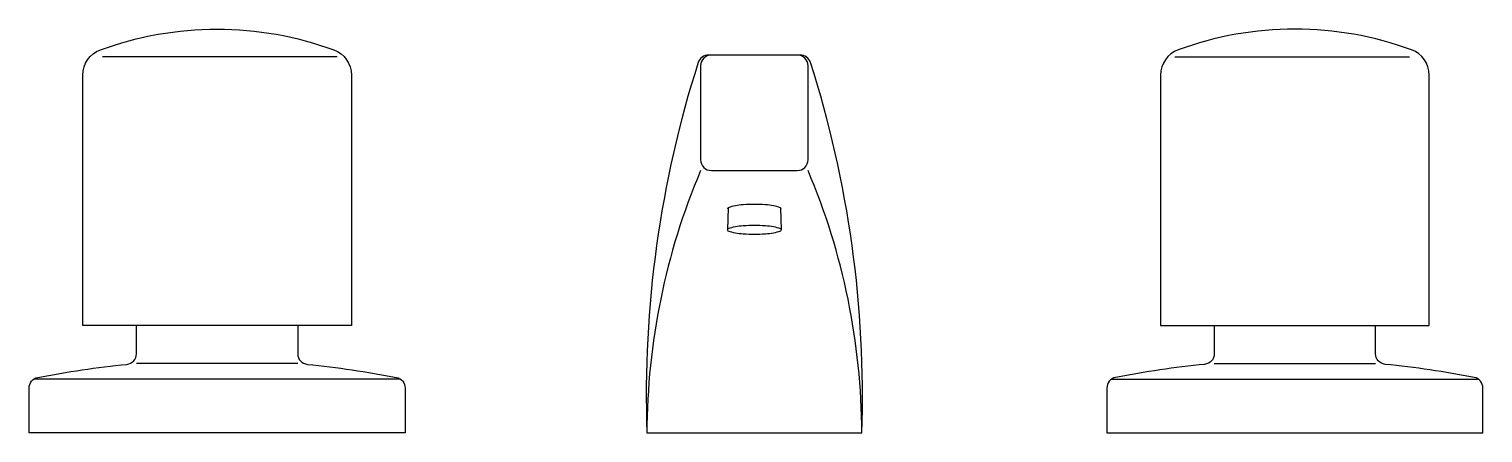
# Model space of a CAD drawing. Header units: millimetres. Extents: x -2993.959 to -2993.688, y 2927.573 to 2927.648.
import ezdxf

# ---------------------------------------------------------------- set-up
doc = ezdxf.new("R2010")
doc.units = ezdxf.units.MM
doc.header["$LTSCALE"] = 10
doc.layers.add('banheiro_acessórios', color=2, linetype='Continuous')

msp = doc.modelspace()

# ---------------------------------------------------------------- linework, layer by layer
at = {"layer": 'banheiro_acessórios', "color": 1}
for p, q in [((-2993.901729764879, 2927.643292273092), (-2993.9453598145, 2927.643292273092)), ((-2993.745746575899, 2927.643292273092), (-2993.702116526278, 2927.643292273092)), ((-2993.828893510131, 2927.615205318375), (-2993.829046707489, 2927.611115012362)), ((-2993.819200255241, 2927.615205318375), (-2993.819047057882, 2927.611115012362)), ((-2993.909046882686, 2927.586224534788), (-2993.939046882686, 2927.586224534788)), ((-2993.738429458092, 2927.586224534788), (-2993.708429458092, 2927.586224534788))]:
    msp.add_line(p, q, dxfattribs=at)
at = {"layer": 'banheiro_acessórios'}
for p, q in [((-2993.88989681176, 2927.583292273092), (-2993.958196953612, 2927.583292273092)), ((-2993.757579529018, 2927.583292273092), (-2993.689279387166, 2927.583292273092))]:
    msp.add_line(p, q, dxfattribs=at)
for points in [[(-2993.902316648351, 2927.644603603044, -0.3141204755078839), (-2993.899046882686, 2927.639912516906), (-2993.899046882686, 2927.593292273092), (-2993.949046882686, 2927.593292273092), (-2993.949046882686, 2927.639912516906, -0.3141204755078839), (-2993.945777117021, 2927.644603603044, -0.1785387427688273)], [(-2993.745159692427, 2927.644603603044, 0.3141204755078839), (-2993.748429458092, 2927.639912516906), (-2993.748429458092, 2927.593292273092), (-2993.698429458092, 2927.593292273092), (-2993.698429458092, 2927.639912516906, 0.3141204755078839), (-2993.701699223757, 2927.644603603044, 0.1785387427688273)], [(-2993.83204701112, 2927.622143050172), (-2993.816046882686, 2927.622143050172, 0.4142135623728216), (-2993.814046882686, 2927.624143050172), (-2993.814046882686, 2927.641648052347, 0.4142135623733734), (-2993.816046882686, 2927.643648052347), (-2993.832047064428, 2927.643648052347, 0.414186944252397), (-2993.834046882686, 2927.641648052347), (-2993.834046882686, 2927.624143050172, 0.41419475229258)]]:
    msp.add_lwpolyline(points, format="xyb", close=True, dxfattribs=at)
for points in [[(-2993.832047064428, 2927.643648052347), (-2993.832591975972, 2927.643648052347, 0.3262441771845336), (-2993.834497027647, 2927.642256967873, 0.0860965989665517), (-2993.844046882686, 2927.573292273088), (-2993.804046882686, 2927.573292273088, 0.08609659896655135), (-2993.813596737725, 2927.642256967873, 0.3262441771845336), (-2993.8155017894, 2927.643648052347), (-2993.816046882686, 2927.643648052347)], [(-2993.909046882686, 2927.593292273092), (-2993.909046882686, 2927.588048024482, 0.3859364264872404), (-2993.907241573505, 2927.586057523167, -0.02428496050709723), (-2993.890660094132, 2927.583618258365, -0.3582933788874938), (-2993.889046882686, 2927.581656016124), (-2993.889046882686, 2927.573292273092), (-2993.959046882686, 2927.573292273092), (-2993.959046882686, 2927.581656016124, -0.3582933788874938), (-2993.957433671239, 2927.583618258365, -0.02428496050709784), (-2993.940852191866, 2927.586057523167, 0.3859364264872511), (-2993.939046882686, 2927.588048024482), (-2993.939046882686, 2927.593292273092)], [(-2993.738429458092, 2927.593292273092), (-2993.738429458092, 2927.588048024482, -0.3859364264872404), (-2993.740234767272, 2927.586057523167, 0.02428496050709723), (-2993.756816246645, 2927.583618258365, 0.3582933788874938), (-2993.758429458092, 2927.581656016124), (-2993.758429458092, 2927.573292273092), (-2993.688429458092, 2927.573292273092), (-2993.688429458092, 2927.581656016124, 0.3582933788874938), (-2993.690042669539, 2927.583618258365, 0.02428496050709784), (-2993.706624148911, 2927.586057523167, -0.3859364264872511), (-2993.708429458092, 2927.588048024482), (-2993.708429458092, 2927.593292273092)]]:
    msp.add_lwpolyline(points, format="xyb", dxfattribs=at)
at = {"layer": 'banheiro_acessórios', "color": 1}
msp.add_lwpolyline([(-2993.819046882686, 2927.614974716114, 0.302181628720641), (-2993.819200255241, 2927.615205318375, 0.0563179969728714), (-2993.82051134878, 2927.615588655134, 0.02503771482018051), (-2993.821982205727, 2927.615768799339, 0.01795287182588643), (-2993.824046882686, 2927.615842957002, 0.01795287182588643), (-2993.826111559646, 2927.615768799339, 0.02503771482018051), (-2993.827582416592, 2927.615588655134, 0.0563179969728714), (-2993.828893510131, 2927.615205318375, 0.302181628720641), (-2993.829046882686, 2927.614974716114)], format="xyb", dxfattribs=at)
msp.add_lwpolyline([(-2993.824046882686, 2927.610237412852, -0.017952871825867), (-2993.826111559646, 2927.610311570515, -0.02503771482018046), (-2993.827582416592, 2927.61049171472, -0.05631799697287147), (-2993.828893510131, 2927.61087505148, -0.302181628720641), (-2993.829046882686, 2927.61110565374, -0.302181628720641), (-2993.828893510131, 2927.611336256001, -0.0563179969728714), (-2993.827582416592, 2927.61171959276, -0.02503771482018051), (-2993.826111559646, 2927.611899736965, -0.01795287182587174), (-2993.824046882686, 2927.611973894629, -0.01795287182587174), (-2993.821982205727, 2927.611899736965, -0.02503771482018051), (-2993.82051134878, 2927.61171959276, -0.0563179969728714), (-2993.819200255241, 2927.611336256001, -0.302181628720641), (-2993.819046882686, 2927.61110565374, -0.302181628720641), (-2993.819200255241, 2927.61087505148, -0.05631799697287147), (-2993.82051134878, 2927.61049171472, -0.02503771482018046), (-2993.821982205727, 2927.610311570515, -0.017952871825867)], format="xyb", close=True, dxfattribs=at)
at = {"layer": 'banheiro_acessórios'}
for centre, start, end in [((-2993.717790698761, 2927.572895910337), 157.042057921813, 179.8201289028115), ((-2993.930303066611, 2927.572895910337), 0.1798710971885146, 22.95794207818706)]:
    msp.add_arc(centre, 0.1262568060842721, start, end, dxfattribs=at)

doc.saveas('drawing.dxf')
